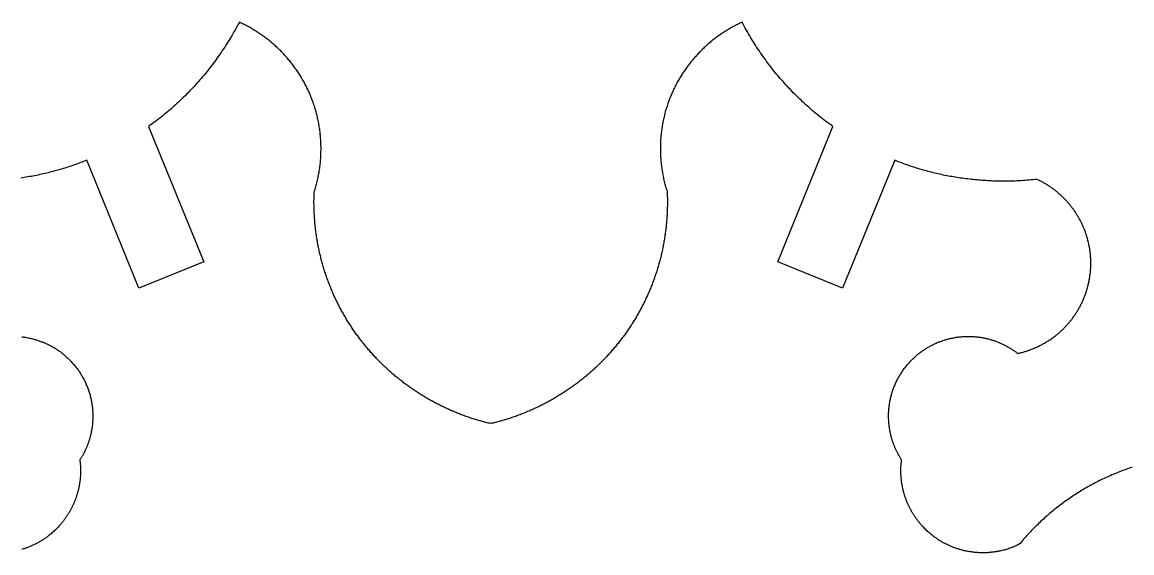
# Model space of a CAD drawing. Extents: x -331 to 1103, y -532 to 1751.
# Drawn here: x -119.3 to 74, y 1528.4 to 1620.8 of the extents above; entities that cross this region are included whole.
import ezdxf

# ---------------------------------------------------------------- set-up
doc = ezdxf.new("R2010")
doc.units = 0
doc.layers.add('Default_Layer', color=1, linetype='CONTINUOUS')

msp = doc.modelspace()

# ---------------------------------------------------------------- linework, layer by layer
at = {"layer": 'Default_Layer'}
for points in [[(74.09, 1543.26), (73.81, 1543.16), (73.53, 1543.07), (73.25, 1542.97), (72.97, 1542.87), (72.7, 1542.77), (72.42, 1542.67), (72.15, 1542.57), (71.87, 1542.46), (71.6, 1542.35), (71.33, 1542.24), (71.06, 1542.13), (70.79, 1542.02), (70.52, 1541.91), (70.25, 1541.79), (69.98, 1541.67), (69.72, 1541.55), (69.45, 1541.43), (69.19, 1541.3), (68.92, 1541.18), (68.66, 1541.05), (68.4, 1540.92), (68.14, 1540.79), (67.88, 1540.66), (67.62, 1540.53), (67.36, 1540.39), (67.11, 1540.25), (66.85, 1540.11), (66.6, 1539.97), (66.34, 1539.83), (66.09, 1539.69), (65.84, 1539.54), (65.59, 1539.39), (65.34, 1539.24), (65.09, 1539.09), (64.85, 1538.94), (64.6, 1538.79), (64.36, 1538.63), (64.11, 1538.47), (63.87, 1538.31), (63.63, 1538.15), (63.39, 1537.99), (63.15, 1537.83), (62.91, 1537.66), (62.67, 1537.5), (62.44, 1537.33), (62.2, 1537.16), (61.97, 1536.99), (61.74, 1536.81), (61.51, 1536.64), (61.28, 1536.46), (61.05, 1536.29), (60.82, 1536.11), (60.6, 1535.93), (60.37, 1535.74), (60.15, 1535.56), (59.93, 1535.37), (59.7, 1535.19), (59.48, 1535), (59.27, 1534.81), (59.05, 1534.62), (58.83, 1534.43), (58.62, 1534.23), (58.4, 1534.04), (58.19, 1533.84), (57.98, 1533.64), (57.77, 1533.44), (57.56, 1533.24), (57.36, 1533.04), (57.15, 1532.84), (56.95, 1532.63), (56.74, 1532.42), (56.54, 1532.22), (56.34, 1532.01), (56.14, 1531.8), (55.94, 1531.58), (55.75, 1531.37), (55.55, 1531.16), (55.36, 1530.94), (55.17, 1530.72), (54.98, 1530.5), (54.79, 1530.28), (54.6, 1530.06), (54.41, 1529.84), (54.24, 1529.75), (54.06, 1529.67), (53.89, 1529.59), (53.71, 1529.51), (53.52, 1529.43), (53.34, 1529.36), (53.16, 1529.28), (52.97, 1529.22), (52.78, 1529.15), (52.59, 1529.08), (52.4, 1529.02), (52.21, 1528.96), (52.01, 1528.9), (51.81, 1528.85), (51.62, 1528.8), (51.42, 1528.75), (51.22, 1528.7), (51.02, 1528.66), (50.91, 1528.64), (50.81, 1528.62), (50.71, 1528.6), (50.61, 1528.58), (50.51, 1528.56), (50.4, 1528.55), (50.3, 1528.53), (50.2, 1528.51), (50.09, 1528.5), (49.99, 1528.49), (49.89, 1528.47), (49.78, 1528.46), (49.68, 1528.45), (49.57, 1528.44), (49.47, 1528.43), (49.36, 1528.42), (49.25, 1528.41), (49.15, 1528.4), (49.04, 1528.39), (48.94, 1528.38), (48.83, 1528.38), (48.72, 1528.37), (48.61, 1528.37), (48.51, 1528.37), (48.4, 1528.36), (48.29, 1528.36), (48.18, 1528.36), (48.08, 1528.36), (47.93, 1528.36), (47.78, 1528.36), (47.64, 1528.37), (47.49, 1528.37), (47.35, 1528.38), (47.2, 1528.39), (47.06, 1528.39), (46.92, 1528.41), (46.77, 1528.42), (46.63, 1528.43), (46.49, 1528.45), (46.34, 1528.46), (46.2, 1528.48), (46.06, 1528.5), (45.92, 1528.52), (45.78, 1528.54), (45.64, 1528.57), (45.5, 1528.59), (45.36, 1528.62), (45.22, 1528.64), (45.09, 1528.67), (44.95, 1528.7), (44.81, 1528.73), (44.68, 1528.76), (44.54, 1528.8), (44.41, 1528.83), (44.27, 1528.87), (44.14, 1528.91), (44, 1528.95), (43.87, 1528.99), (43.74, 1529.03), (43.61, 1529.07), (43.47, 1529.11), (43.34, 1529.16), (43.21, 1529.2), (43.08, 1529.25), (42.96, 1529.3), (42.83, 1529.35), (42.7, 1529.4), (42.57, 1529.45), (42.45, 1529.51), (42.32, 1529.56), (42.2, 1529.62), (42.07, 1529.67), (41.95, 1529.73), (41.83, 1529.79), (41.71, 1529.85), (41.58, 1529.91), (41.46, 1529.97), (41.34, 1530.04), (41.22, 1530.1), (41.11, 1530.17), (40.99, 1530.23), (40.87, 1530.3), (40.76, 1530.37), (40.64, 1530.44), (40.53, 1530.51), (40.41, 1530.58), (40.3, 1530.66), (40.19, 1530.73), (40.08, 1530.81), (39.97, 1530.88), (39.86, 1530.96), (39.75, 1531.04), (39.66, 1531.1), (39.58, 1531.16), (39.49, 1531.22), (39.41, 1531.29), (39.33, 1531.35), (39.25, 1531.42), (39.08, 1531.55), (38.92, 1531.68), (38.76, 1531.82), (38.6, 1531.95), (38.45, 1532.09), (38.3, 1532.24), (38.14, 1532.38), (38, 1532.53), (37.85, 1532.67), (37.7, 1532.83), (37.56, 1532.98), (37.42, 1533.13), (37.28, 1533.29), (37.22, 1533.37), (37.15, 1533.45), (37.08, 1533.53), (37.02, 1533.61), (36.95, 1533.69), (36.88, 1533.77), (36.82, 1533.85), (36.76, 1533.93), (36.69, 1534.02), (36.63, 1534.1), (36.57, 1534.18), (36.51, 1534.27), (36.45, 1534.35), (36.38, 1534.44), (36.32, 1534.52), (36.27, 1534.61), (36.21, 1534.69), (36.15, 1534.78), (36.09, 1534.87), (36.04, 1534.96), (35.98, 1535.04), (35.92, 1535.13), (35.87, 1535.22), (35.81, 1535.31), (35.76, 1535.4), (35.71, 1535.49), (35.66, 1535.58), (35.6, 1535.67), (35.55, 1535.76), (35.5, 1535.86), (35.45, 1535.95), (35.4, 1536.04), (35.36, 1536.13), (35.31, 1536.23), (35.26, 1536.32), (35.22, 1536.41), (35.17, 1536.51), (35.13, 1536.6), (35.08, 1536.7), (35.04, 1536.8), (34.99, 1536.89), (34.95, 1536.99), (34.91, 1537.08), (34.87, 1537.18), (34.83, 1537.28), (34.79, 1537.38), (34.75, 1537.47), (34.71, 1537.57), (34.68, 1537.67), (34.64, 1537.77), (34.6, 1537.87), (34.57, 1537.97), (34.53, 1538.07), (34.5, 1538.17), (34.47, 1538.27), (34.44, 1538.37), (34.4, 1538.47), (34.37, 1538.58), (34.34, 1538.68), (34.31, 1538.78), (34.29, 1538.88), (34.26, 1538.99), (34.23, 1539.09), (34.21, 1539.19), (34.18, 1539.3), (34.16, 1539.4), (34.13, 1539.51), (34.11, 1539.61), (34.09, 1539.72), (34.06, 1539.82), (34.04, 1539.93), (34.02, 1540.03), (34, 1540.14), (33.99, 1540.25), (33.97, 1540.35), (33.95, 1540.46), (33.94, 1540.57), (33.92, 1540.67), (33.91, 1540.78), (33.89, 1540.89), (33.88, 1541), (33.87, 1541.11), (33.86, 1541.22), (33.84, 1541.33), (33.84, 1541.43), (33.83, 1541.54), (33.82, 1541.65), (33.81, 1541.76), (33.8, 1541.87), (33.8, 1541.98), (33.79, 1542.09), (33.79, 1542.21), (33.79, 1542.32), (33.79, 1542.43), (33.78, 1542.54), (33.78, 1542.65), (33.78, 1542.78), (33.79, 1542.9), (33.79, 1543.02), (33.79, 1543.15), (33.8, 1543.27), (33.8, 1543.39), (33.81, 1543.51), (33.82, 1543.64), (33.83, 1543.75), (33.84, 1543.87), (33.85, 1543.99), (33.86, 1544.1), (33.87, 1544.22), (33.88, 1544.33), (33.9, 1544.44), (33.91, 1544.55), (33.84, 1544.65), (33.78, 1544.75), (33.71, 1544.85), (33.65, 1544.95), (33.59, 1545.06), (33.53, 1545.16), (33.46, 1545.27), (33.4, 1545.37), (33.35, 1545.48), (33.29, 1545.59), (33.23, 1545.69), (33.17, 1545.8), (33.12, 1545.91), (33.06, 1546.02), (33.01, 1546.13), (32.96, 1546.24), (32.9, 1546.35), (32.85, 1546.46), (32.8, 1546.58), (32.75, 1546.69), (32.71, 1546.8), (32.66, 1546.92), (32.61, 1547.03), (32.57, 1547.15), (32.52, 1547.26), (32.48, 1547.38), (32.44, 1547.5), (32.4, 1547.62), (32.36, 1547.73), (32.32, 1547.85), (32.28, 1547.97), (32.24, 1548.09), (32.21, 1548.21), (32.17, 1548.33), (32.14, 1548.45), (32.11, 1548.58), (32.07, 1548.7), (32.04, 1548.82), (32.01, 1548.94), (31.99, 1549.07), (31.96, 1549.19), (31.93, 1549.32), (31.91, 1549.44), (31.88, 1549.57), (31.86, 1549.69), (31.84, 1549.82), (31.82, 1549.94), (31.8, 1550.07), (31.78, 1550.2), (31.76, 1550.33), (31.74, 1550.45), (31.73, 1550.58), (31.72, 1550.71), (31.7, 1550.84), (31.69, 1550.97), (31.68, 1551.1), (31.67, 1551.23), (31.66, 1551.36), (31.66, 1551.49), (31.65, 1551.62), (31.65, 1551.76), (31.64, 1551.89), (31.64, 1552.02), (31.64, 1552.15), (31.64, 1552.34), (31.65, 1552.53), (31.65, 1552.72), (31.66, 1552.91), (31.67, 1553.09), (31.69, 1553.28), (31.7, 1553.47), (31.72, 1553.65), (31.74, 1553.83), (31.77, 1554.02), (31.79, 1554.2), (31.82, 1554.38), (31.85, 1554.56), (31.88, 1554.74), (31.92, 1554.92), (31.96, 1555.1), (32, 1555.28), (32.04, 1555.46), (32.08, 1555.63), (32.13, 1555.81), (32.18, 1555.98), (32.23, 1556.16), (32.28, 1556.33), (32.34, 1556.5), (32.39, 1556.67), (32.45, 1556.84), (32.52, 1557.01), (32.58, 1557.18), (32.64, 1557.34), (32.71, 1557.51), (32.78, 1557.67), (32.85, 1557.83), (32.93, 1558), (33.01, 1558.16), (33.08, 1558.32), (33.16, 1558.48), (33.25, 1558.63), (33.33, 1558.79), (33.42, 1558.95), (33.5, 1559.1), (33.59, 1559.25), (33.68, 1559.4), (33.78, 1559.55), (33.87, 1559.7), (33.97, 1559.85), (34.07, 1560), (34.17, 1560.14), (34.27, 1560.29), (34.38, 1560.43), (34.48, 1560.57), (34.59, 1560.71), (34.7, 1560.85), (34.81, 1560.98), (34.93, 1561.12), (35.04, 1561.25), (35.16, 1561.39), (35.28, 1561.52), (35.4, 1561.65), (35.52, 1561.78), (35.64, 1561.9), (35.76, 1562.03), (35.89, 1562.15), (36.02, 1562.27), (36.15, 1562.39), (36.26, 1562.5), (36.38, 1562.6), (36.5, 1562.7), (36.62, 1562.81), (36.74, 1562.91), (36.86, 1563.01), (36.98, 1563.1), (37.11, 1563.2), (37.23, 1563.29), (37.36, 1563.39), (37.49, 1563.48), (37.62, 1563.57), (37.75, 1563.66), (37.88, 1563.75), (38.01, 1563.83), (38.14, 1563.92), (38.28, 1564), (38.41, 1564.08), (38.55, 1564.16), (38.69, 1564.24), (38.82, 1564.32), (38.96, 1564.4), (39.1, 1564.47), (39.24, 1564.54), (39.39, 1564.61), (39.53, 1564.68), (39.67, 1564.75), (39.82, 1564.82), (39.96, 1564.88), (40.11, 1564.95), (40.26, 1565.01), (40.41, 1565.07), (40.55, 1565.12), (40.7, 1565.18), (40.85, 1565.24), (41.01, 1565.29), (41.16, 1565.34), (41.31, 1565.39), (41.47, 1565.44), (41.62, 1565.48), (41.78, 1565.53), (41.93, 1565.57), (42.09, 1565.61), (42.25, 1565.65), (42.41, 1565.69), (42.56, 1565.73), (42.72, 1565.76), (42.88, 1565.79), (43.05, 1565.82), (43.21, 1565.85), (43.37, 1565.88), (43.53, 1565.9), (43.7, 1565.92), (43.86, 1565.94), (44.03, 1565.96), (44.19, 1565.98), (44.36, 1565.99), (44.52, 1566.01), (44.69, 1566.02), (44.86, 1566.03), (45.03, 1566.03), (45.19, 1566.04), (45.36, 1566.04), (45.53, 1566.04), (45.69, 1566.04), (45.84, 1566.04), (45.99, 1566.04), (46.14, 1566.03), (46.29, 1566.02), (46.44, 1566.01), (46.59, 1566), (46.74, 1565.99), (46.89, 1565.98), (47.04, 1565.96), (47.19, 1565.95), (47.33, 1565.93), (47.48, 1565.91), (47.63, 1565.89), (47.77, 1565.86), (47.92, 1565.84), (48.06, 1565.81), (48.21, 1565.79), (48.35, 1565.76), (48.5, 1565.73), (48.64, 1565.7), (48.78, 1565.66), (48.92, 1565.63), (49.06, 1565.59), (49.2, 1565.55), (49.34, 1565.51), (49.48, 1565.47), (49.62, 1565.43), (49.76, 1565.39), (49.9, 1565.35), (50.03, 1565.3), (50.17, 1565.25), (50.31, 1565.2), (50.44, 1565.15), (50.57, 1565.1), (50.71, 1565.05), (50.84, 1565), (50.97, 1564.94), (51.1, 1564.88), (51.23, 1564.83), (51.36, 1564.77), (51.49, 1564.71), (51.62, 1564.64), (51.75, 1564.58), (51.87, 1564.52), (52, 1564.45), (52.13, 1564.39), (52.25, 1564.32), (52.37, 1564.25), (52.5, 1564.18), (52.62, 1564.11), (52.74, 1564.03), (52.86, 1563.96), (52.98, 1563.88), (53.1, 1563.81), (53.21, 1563.73), (53.33, 1563.65), (53.45, 1563.57), (53.56, 1563.49), (53.67, 1563.41), (53.79, 1563.33), (53.9, 1563.24), (54.01, 1563.16), (54.12, 1563.07), (54.28, 1563.11), (54.44, 1563.14), (54.59, 1563.18), (54.75, 1563.22), (54.9, 1563.26), (55.06, 1563.3), (55.21, 1563.35), (55.37, 1563.39), (55.52, 1563.44), (55.67, 1563.49), (55.82, 1563.54), (55.97, 1563.59), (56.12, 1563.64), (56.27, 1563.69), (56.42, 1563.75), (56.57, 1563.8), (56.72, 1563.86), (56.86, 1563.92), (57.01, 1563.98), (57.15, 1564.04), (57.3, 1564.11), (57.44, 1564.17), (57.58, 1564.24), (57.73, 1564.3), (57.87, 1564.37), (58.01, 1564.44), (58.15, 1564.51), (58.29, 1564.59), (58.42, 1564.66), (58.56, 1564.73), (58.7, 1564.81), (58.83, 1564.89), (58.97, 1564.97), (59.1, 1565.05), (59.23, 1565.13), (59.37, 1565.21), (59.5, 1565.29), (59.63, 1565.38), (59.76, 1565.46), (59.89, 1565.55), (60.01, 1565.64), (60.14, 1565.73), (60.27, 1565.82), (60.39, 1565.91), (60.52, 1566.01), (60.64, 1566.1), (60.76, 1566.2), (60.88, 1566.29), (61, 1566.39), (61.12, 1566.49), (61.24, 1566.59), (61.36, 1566.69), (61.47, 1566.79), (61.59, 1566.89), (61.7, 1567), (61.81, 1567.1), (61.93, 1567.21), (62.04, 1567.32), (62.15, 1567.43), (62.26, 1567.54), (62.36, 1567.65), (62.47, 1567.76), (62.58, 1567.87), (62.68, 1567.98), (62.78, 1568.1), (62.89, 1568.22), (62.99, 1568.33), (63.09, 1568.45), (63.19, 1568.57), (63.29, 1568.69), (63.38, 1568.81), (63.48, 1568.93), (63.57, 1569.05), (63.67, 1569.18), (63.76, 1569.3), (63.85, 1569.43), (63.94, 1569.55), (64.03, 1569.68), (64.12, 1569.81), (64.2, 1569.93), (64.29, 1570.06), (64.37, 1570.2), (64.45, 1570.33), (64.53, 1570.46), (64.62, 1570.59), (64.69, 1570.73), (64.77, 1570.86), (64.85, 1571), (64.92, 1571.13), (65, 1571.27), (65.07, 1571.41), (65.14, 1571.55), (65.21, 1571.69), (65.28, 1571.83), (65.35, 1571.97), (65.41, 1572.11), (65.48, 1572.25), (65.54, 1572.4), (65.6, 1572.54), (65.66, 1572.69), (65.72, 1572.83), (65.78, 1572.98), (65.84, 1573.12), (65.89, 1573.27), (65.94, 1573.42), (66, 1573.57), (66.05, 1573.72), (66.1, 1573.87), (66.15, 1574.02), (66.19, 1574.17), (66.24, 1574.33), (66.28, 1574.48), (66.32, 1574.63), (66.36, 1574.79), (66.4, 1574.94), (66.44, 1575.1), (66.48, 1575.25), (66.51, 1575.41), (66.54, 1575.57), (66.58, 1575.73), (66.61, 1575.88), (66.64, 1576.04), (66.66, 1576.2), (66.69, 1576.36), (66.71, 1576.52), (66.73, 1576.69), (66.76, 1576.85), (66.77, 1577.01), (66.79, 1577.11), (66.8, 1577.21), (66.81, 1577.32), (66.82, 1577.42), (66.83, 1577.53), (66.83, 1577.64), (66.84, 1577.75), (66.85, 1577.86), (66.85, 1577.97), (66.86, 1578.09), (66.86, 1578.2), (66.87, 1578.32), (66.87, 1578.43), (66.87, 1578.55), (66.87, 1578.67), (66.87, 1578.78), (66.87, 1578.93), (66.87, 1579.08), (66.87, 1579.23), (66.86, 1579.38), (66.86, 1579.53), (66.85, 1579.68), (66.84, 1579.83), (66.83, 1579.98), (66.82, 1580.13), (66.8, 1580.28), (66.79, 1580.42), (66.77, 1580.57), (66.76, 1580.72), (66.74, 1580.86), (66.72, 1581.01), (66.7, 1581.16), (66.68, 1581.3), (66.65, 1581.44), (66.63, 1581.59), (66.6, 1581.73), (66.58, 1581.88), (66.55, 1582.02), (66.52, 1582.16), (66.49, 1582.3), (66.45, 1582.44), (66.42, 1582.58), (66.38, 1582.73), (66.35, 1582.87), (66.31, 1583), (66.27, 1583.14), (66.23, 1583.28), (66.19, 1583.42), (66.15, 1583.56), (66.11, 1583.69), (66.06, 1583.83), (66.02, 1583.97), (65.97, 1584.1), (65.92, 1584.24), (65.87, 1584.37), (65.82, 1584.5), (65.77, 1584.64), (65.72, 1584.77), (65.66, 1584.9), (65.61, 1585.03), (65.55, 1585.16), (65.49, 1585.29), (65.44, 1585.42), (65.38, 1585.55), (65.32, 1585.68), (65.25, 1585.81), (65.19, 1585.94), (65.13, 1586.06), (65.06, 1586.19), (65, 1586.31), (64.93, 1586.44), (64.86, 1586.56), (64.79, 1586.69), (64.72, 1586.81), (64.65, 1586.93), (64.58, 1587.05), (64.5, 1587.17), (64.43, 1587.29), (64.35, 1587.41), (64.27, 1587.53), (64.2, 1587.65), (64.12, 1587.76), (64.04, 1587.88), (63.96, 1588), (63.88, 1588.11), (63.79, 1588.23), (63.71, 1588.34), (63.62, 1588.45), (63.54, 1588.56), (63.45, 1588.67), (63.36, 1588.79), (63.28, 1588.89), (63.19, 1589), (63.1, 1589.11), (63, 1589.22), (62.91, 1589.33), (62.82, 1589.43), (62.72, 1589.54), (62.63, 1589.64), (62.53, 1589.74), (62.44, 1589.85), (62.34, 1589.95), (62.24, 1590.05), (62.14, 1590.15), (62.04, 1590.25), (61.94, 1590.35), (61.83, 1590.44), (61.73, 1590.54), (61.63, 1590.63), (61.52, 1590.73), (61.42, 1590.82), (61.31, 1590.92), (61.2, 1591.01), (61.09, 1591.1), (60.99, 1591.19), (60.88, 1591.28), (60.76, 1591.37), (60.65, 1591.46), (60.54, 1591.54), (60.43, 1591.63), (60.31, 1591.71), (60.2, 1591.8), (60.08, 1591.88), (59.97, 1591.96), (59.85, 1592.04), (59.73, 1592.12), (59.61, 1592.2), (59.49, 1592.28), (59.37, 1592.36), (59.25, 1592.43), (59.13, 1592.51), (59.01, 1592.58), (58.89, 1592.65), (58.76, 1592.72), (58.64, 1592.8), (58.51, 1592.87), (58.39, 1592.93), (58.26, 1593), (58.13, 1593.07), (58.01, 1593.13), (57.88, 1593.2), (57.75, 1593.26), (57.62, 1593.32), (57.49, 1593.39), (57.16, 1593.35), (56.83, 1593.31), (56.49, 1593.28), (56.15, 1593.25), (55.8, 1593.22), (55.45, 1593.19), (55.09, 1593.17), (54.73, 1593.15), (54.37, 1593.13), (54, 1593.11), (53.63, 1593.1), (53.26, 1593.09), (52.88, 1593.08), (52.5, 1593.07), (52.13, 1593.07), (51.75, 1593.06), (51.43, 1593.07), (51.11, 1593.07), (50.79, 1593.07), (50.47, 1593.08), (50.15, 1593.09), (49.83, 1593.1), (49.51, 1593.11), (49.19, 1593.13), (48.88, 1593.14), (48.56, 1593.16), (48.24, 1593.18), (47.93, 1593.2), (47.61, 1593.23), (47.3, 1593.25), (46.99, 1593.28), (46.67, 1593.31), (46.36, 1593.34), (46.05, 1593.37), (45.74, 1593.41), (45.43, 1593.45), (45.12, 1593.49), (44.81, 1593.53), (44.5, 1593.57), (44.2, 1593.61), (43.89, 1593.66), (43.59, 1593.7), (43.28, 1593.75), (42.98, 1593.8), (42.68, 1593.86), (42.37, 1593.91), (42.07, 1593.97), (41.77, 1594.02), (41.47, 1594.08), (41.17, 1594.14), (40.88, 1594.21), (40.58, 1594.27), (40.29, 1594.34), (39.99, 1594.41), (39.7, 1594.48), (39.4, 1594.55), (39.11, 1594.62), (38.82, 1594.69), (38.53, 1594.77), (38.24, 1594.85), (37.96, 1594.93), (37.67, 1595.01), (37.38, 1595.09), (37.1, 1595.17), (36.82, 1595.26), (36.53, 1595.34), (36.25, 1595.43), (35.97, 1595.52), (35.7, 1595.61), (35.42, 1595.71), (35.14, 1595.8), (34.87, 1595.9), (34.59, 1595.99), (34.32, 1596.09), (34.05, 1596.19), (33.78, 1596.3), (33.51, 1596.4), (33.24, 1596.5), (32.98, 1596.61), (32.71, 1596.72), (23.61, 1574.44), (12.33, 1579.05), (21.94, 1602.58), (21.63, 1602.8), (21.33, 1603.03), (21.02, 1603.26), (20.72, 1603.48), (20.42, 1603.72), (20.12, 1603.95), (19.82, 1604.18), (19.53, 1604.42), (19.23, 1604.66), (18.94, 1604.9), (18.65, 1605.14), (18.36, 1605.39), (18.08, 1605.63), (17.79, 1605.88), (17.51, 1606.13), (17.23, 1606.39), (16.95, 1606.64), (16.67, 1606.9), (16.4, 1607.15), (16.13, 1607.41), (15.86, 1607.68), (15.59, 1607.94), (15.32, 1608.21), (15.05, 1608.48), (14.79, 1608.75), (14.53, 1609.02), (14.27, 1609.29), (14.02, 1609.57), (13.76, 1609.84), (13.51, 1610.12), (13.26, 1610.41), (13.01, 1610.69), (12.76, 1610.97), (12.52, 1611.26), (12.27, 1611.55), (12.03, 1611.84), (11.79, 1612.13), (11.56, 1612.43), (11.32, 1612.73), (11.09, 1613.02), (10.86, 1613.33), (10.63, 1613.63), (10.4, 1613.93), (10.18, 1614.24), (9.95, 1614.55), (9.73, 1614.86), (9.52, 1615.17), (9.3, 1615.48), (9.08, 1615.8), (8.87, 1616.11), (8.66, 1616.43), (8.45, 1616.75), (8.25, 1617.08), (8.04, 1617.4), (7.84, 1617.73), (7.64, 1618.06), (7.45, 1618.39), (7.25, 1618.72), (7.06, 1619.06), (6.87, 1619.39), (6.68, 1619.73), (6.49, 1620.07), (6.3, 1620.41), (6.12, 1620.75), (5.92, 1620.66), (5.73, 1620.57), (5.53, 1620.47), (5.34, 1620.38), (5.14, 1620.28), (4.95, 1620.18), (4.76, 1620.08), (4.57, 1619.98), (4.38, 1619.87), (4.19, 1619.76), (4, 1619.66), (3.82, 1619.55), (3.63, 1619.44), (3.45, 1619.32), (3.26, 1619.21), (3.08, 1619.1), (2.9, 1618.98), (2.72, 1618.86), (2.54, 1618.74), (2.36, 1618.62), (2.19, 1618.5), (2.01, 1618.37), (1.84, 1618.25), (1.67, 1618.12), (1.49, 1617.99), (1.32, 1617.86), (1.15, 1617.73), (0.99, 1617.6), (0.82, 1617.46), (0.65, 1617.33), (0.49, 1617.19), (0.33, 1617.05), (0.17, 1616.91), (0.01, 1616.77), (-0.15, 1616.63), (-0.31, 1616.48), (-0.47, 1616.34), (-0.62, 1616.19), (-0.78, 1616.04), (-0.93, 1615.89), (-1.08, 1615.74), (-1.23, 1615.59), (-1.38, 1615.44), (-1.53, 1615.28), (-1.67, 1615.13), (-1.82, 1614.97), (-1.96, 1614.81), (-2.1, 1614.66), (-2.24, 1614.49), (-2.38, 1614.33), (-2.52, 1614.17), (-2.65, 1614.01), (-2.79, 1613.84), (-2.92, 1613.67), (-3.05, 1613.51), (-3.18, 1613.34), (-3.31, 1613.17), (-3.44, 1613), (-3.56, 1612.83), (-3.69, 1612.65), (-3.81, 1612.48), (-3.93, 1612.3), (-4.05, 1612.13), (-4.17, 1611.95), (-4.29, 1611.77), (-4.4, 1611.59), (-4.51, 1611.41), (-4.63, 1611.23), (-4.74, 1611.04), (-4.84, 1610.86), (-4.95, 1610.68), (-5.06, 1610.49), (-5.16, 1610.3), (-5.26, 1610.11), (-5.36, 1609.93), (-5.46, 1609.74), (-5.56, 1609.54), (-5.65, 1609.35), (-5.75, 1609.16), (-5.84, 1608.97), (-5.93, 1608.77), (-6.02, 1608.58), (-6.11, 1608.38), (-6.19, 1608.18), (-6.28, 1607.98), (-6.36, 1607.78), (-6.44, 1607.58), (-6.52, 1607.38), (-6.59, 1607.18), (-6.67, 1606.98), (-6.74, 1606.78), (-6.81, 1606.57), (-6.88, 1606.37), (-6.95, 1606.16), (-7.01, 1605.95), (-7.08, 1605.75), (-7.14, 1605.54), (-7.2, 1605.33), (-7.26, 1605.12), (-7.32, 1604.91), (-7.37, 1604.7), (-7.42, 1604.49), (-7.47, 1604.27), (-7.52, 1604.06), (-7.57, 1603.84), (-7.62, 1603.63), (-7.66, 1603.41), (-7.7, 1603.2), (-7.74, 1602.98), (-7.78, 1602.76), (-7.81, 1602.54), (-7.85, 1602.33), (-7.88, 1602.11), (-7.91, 1601.89), (-7.94, 1601.67), (-7.96, 1601.44), (-7.99, 1601.22), (-8.01, 1601), (-8.03, 1600.78), (-8.05, 1600.55), (-8.06, 1600.33), (-8.07, 1600.1), (-8.09, 1599.88), (-8.1, 1599.65), (-8.1, 1599.42), (-8.11, 1599.2), (-8.11, 1598.97), (-8.11, 1598.74), (-8.11, 1598.49), (-8.11, 1598.24), (-8.1, 1597.99), (-8.09, 1597.75), (-8.08, 1597.5), (-8.07, 1597.25), (-8.05, 1597.01), (-8.03, 1596.76), (-8.01, 1596.52), (-7.99, 1596.28), (-7.96, 1596.04), (-7.94, 1595.8), (-7.91, 1595.56), (-7.87, 1595.32), (-7.84, 1595.08), (-7.8, 1594.85), (-7.76, 1594.61), (-7.72, 1594.38), (-7.68, 1594.15), (-7.63, 1593.92), (-7.59, 1593.69), (-7.54, 1593.46), (-7.49, 1593.24), (-7.43, 1593.01), (-7.38, 1592.79), (-7.32, 1592.57), (-7.26, 1592.35), (-7.2, 1592.13), (-7.13, 1591.92), (-7.07, 1591.7), (-7, 1591.49), (-6.93, 1591.28), (-6.92, 1591.07), (-6.91, 1590.85), (-6.9, 1590.62), (-6.9, 1590.38), (-6.89, 1590.14), (-6.89, 1589.9), (-6.89, 1589.66), (-6.89, 1589.41), (-6.89, 1589.19), (-6.89, 1588.97), (-6.89, 1588.75), (-6.9, 1588.53), (-6.9, 1588.32), (-6.91, 1588.1), (-6.92, 1587.88), (-6.92, 1587.66), (-6.93, 1587.45), (-6.95, 1587.23), (-6.96, 1587.01), (-6.97, 1586.8), (-6.99, 1586.58), (-7, 1586.37), (-7.02, 1586.15), (-7.04, 1585.94), (-7.06, 1585.72), (-7.08, 1585.51), (-7.1, 1585.29), (-7.12, 1585.08), (-7.14, 1584.87), (-7.17, 1584.65), (-7.2, 1584.44), (-7.22, 1584.23), (-7.25, 1584.02), (-7.28, 1583.81), (-7.31, 1583.59), (-7.34, 1583.38), (-7.38, 1583.17), (-7.41, 1582.96), (-7.44, 1582.75), (-7.48, 1582.55), (-7.52, 1582.34), (-7.56, 1582.13), (-7.6, 1581.92), (-7.64, 1581.71), (-7.68, 1581.5), (-7.72, 1581.3), (-7.76, 1581.09), (-7.81, 1580.89), (-7.85, 1580.68), (-7.9, 1580.47), (-7.95, 1580.27), (-8, 1580.06), (-8.05, 1579.86), (-8.1, 1579.66), (-8.15, 1579.45), (-8.21, 1579.25), (-8.26, 1579.05), (-8.32, 1578.85), (-8.37, 1578.65), (-8.43, 1578.44), (-8.49, 1578.24), (-8.55, 1578.04), (-8.61, 1577.84), (-8.67, 1577.64), (-8.73, 1577.45), (-8.8, 1577.25), (-8.86, 1577.05), (-8.93, 1576.85), (-8.99, 1576.65), (-9.06, 1576.46), (-9.13, 1576.26), (-9.2, 1576.07), (-9.27, 1575.87), (-9.34, 1575.68), (-9.41, 1575.48), (-9.49, 1575.29), (-9.56, 1575.09), (-9.64, 1574.9), (-9.72, 1574.71), (-9.79, 1574.52), (-9.87, 1574.33), (-9.95, 1574.14), (-10.03, 1573.95), (-10.11, 1573.76), (-10.2, 1573.57), (-10.28, 1573.38), (-10.36, 1573.19), (-10.45, 1573), (-10.54, 1572.81), (-10.62, 1572.63), (-10.71, 1572.44), (-10.8, 1572.26), (-10.89, 1572.07), (-10.98, 1571.89), (-11.07, 1571.7), (-11.17, 1571.52), (-11.26, 1571.34), (-11.36, 1571.15), (-11.45, 1570.97), (-11.55, 1570.79), (-11.65, 1570.61), (-11.74, 1570.43), (-11.84, 1570.25), (-11.94, 1570.07), (-12.05, 1569.89), (-12.15, 1569.71), (-12.25, 1569.54), (-12.35, 1569.36), (-12.46, 1569.18), (-12.57, 1569.01), (-12.67, 1568.83), (-12.78, 1568.66), (-12.89, 1568.49), (-13, 1568.31), (-13.11, 1568.14), (-13.22, 1567.97), (-13.33, 1567.8), (-13.44, 1567.63), (-13.56, 1567.46), (-13.67, 1567.29), (-13.79, 1567.12), (-13.9, 1566.95), (-14.02, 1566.78), (-14.14, 1566.61), (-14.26, 1566.45), (-14.38, 1566.28), (-14.5, 1566.12), (-14.62, 1565.95), (-14.74, 1565.79), (-14.86, 1565.63), (-14.99, 1565.46), (-15.11, 1565.3), (-15.24, 1565.14), (-15.36, 1564.98), (-15.49, 1564.82), (-15.62, 1564.66), (-15.75, 1564.5), (-15.88, 1564.34), (-16.01, 1564.19), (-16.14, 1564.03), (-16.27, 1563.87), (-16.4, 1563.72), (-16.54, 1563.57), (-16.67, 1563.41), (-16.81, 1563.26), (-16.94, 1563.11), (-17.08, 1562.95), (-17.22, 1562.8), (-17.35, 1562.65), (-17.49, 1562.5), (-17.63, 1562.35), (-17.77, 1562.21), (-17.92, 1562.06), (-18.06, 1561.91), (-18.2, 1561.77), (-18.34, 1561.62), (-18.49, 1561.48), (-18.63, 1561.33), (-18.78, 1561.19), (-18.93, 1561.05), (-19.07, 1560.91), (-19.22, 1560.76), (-19.37, 1560.62), (-19.52, 1560.49), (-19.67, 1560.35), (-19.82, 1560.21), (-19.97, 1560.07), (-20.13, 1559.94), (-20.28, 1559.8), (-20.43, 1559.66), (-20.59, 1559.53), (-20.74, 1559.4), (-20.9, 1559.27), (-21.06, 1559.13), (-21.21, 1559), (-21.37, 1558.87), (-21.53, 1558.74), (-21.69, 1558.61), (-21.85, 1558.49), (-22.01, 1558.36), (-22.17, 1558.23), (-22.33, 1558.11), (-22.5, 1557.98), (-22.66, 1557.86), (-22.82, 1557.74), (-22.99, 1557.62), (-23.16, 1557.49), (-23.32, 1557.37), (-23.49, 1557.25), (-23.66, 1557.13), (-23.82, 1557.02), (-23.99, 1556.9), (-24.16, 1556.78), (-24.33, 1556.67), (-24.5, 1556.55), (-24.68, 1556.44), (-24.85, 1556.33), (-25.02, 1556.21), (-25.19, 1556.1), (-25.37, 1555.99), (-25.54, 1555.88), (-25.72, 1555.78), (-25.89, 1555.67), (-26.07, 1555.56), (-26.25, 1555.45), (-26.42, 1555.35), (-26.6, 1555.25), (-26.78, 1555.14), (-26.96, 1555.04), (-27.14, 1554.94), (-27.32, 1554.84), (-27.5, 1554.74), (-27.68, 1554.64), (-27.87, 1554.54), (-28.05, 1554.44), (-28.23, 1554.35), (-28.42, 1554.25), (-28.6, 1554.16), (-28.79, 1554.06), (-28.97, 1553.97), (-29.16, 1553.88), (-29.35, 1553.79), (-29.53, 1553.7), (-29.72, 1553.61), (-29.91, 1553.52), (-30.1, 1553.44), (-30.29, 1553.35), (-30.48, 1553.27), (-30.67, 1553.18), (-30.86, 1553.1), (-31.05, 1553.02), (-31.25, 1552.94), (-31.44, 1552.86), (-31.63, 1552.78), (-31.83, 1552.7), (-32.02, 1552.62), (-32.22, 1552.54), (-32.41, 1552.47), (-32.61, 1552.39), (-32.8, 1552.32), (-33, 1552.25), (-33.2, 1552.18), (-33.4, 1552.11), (-33.6, 1552.04), (-33.8, 1551.97), (-33.99, 1551.9), (-34.19, 1551.83), (-34.4, 1551.77), (-34.6, 1551.7), (-34.8, 1551.64), (-35, 1551.58), (-35.2, 1551.52), (-35.4, 1551.46), (-35.61, 1551.4), (-35.81, 1551.34), (-36.02, 1551.28), (-36.22, 1551.23), (-36.43, 1551.17), (-36.63, 1551.12), (-36.84, 1551.06), (-37.04, 1551.01), (-37.25, 1550.96), (-37.46, 1550.91), (-37.67, 1550.86), (-37.87, 1550.91), (-38.08, 1550.96), (-38.29, 1551.01), (-38.5, 1551.06), (-38.7, 1551.12), (-38.91, 1551.17), (-39.11, 1551.23), (-39.32, 1551.28), (-39.52, 1551.34), (-39.73, 1551.4), (-39.93, 1551.46), (-40.13, 1551.52), (-40.33, 1551.58), (-40.54, 1551.64), (-40.74, 1551.7), (-40.94, 1551.77), (-41.14, 1551.83), (-41.34, 1551.9), (-41.54, 1551.97), (-41.74, 1552.04), (-41.94, 1552.11), (-42.13, 1552.18), (-42.33, 1552.25), (-42.53, 1552.32), (-42.73, 1552.39), (-42.92, 1552.47), (-43.12, 1552.54), (-43.31, 1552.62), (-43.51, 1552.7), (-43.7, 1552.78), (-43.89, 1552.86), (-44.09, 1552.94), (-44.28, 1553.02), (-44.47, 1553.1), (-44.66, 1553.18), (-44.85, 1553.27), (-45.04, 1553.35), (-45.23, 1553.44), (-45.42, 1553.52), (-45.61, 1553.61), (-45.8, 1553.7), (-45.99, 1553.79), (-46.17, 1553.88), (-46.36, 1553.97), (-46.55, 1554.06), (-46.73, 1554.16), (-46.92, 1554.25), (-47.1, 1554.35), (-47.28, 1554.44), (-47.47, 1554.54), (-47.65, 1554.64), (-47.83, 1554.74), (-48.01, 1554.84), (-48.19, 1554.94), (-48.37, 1555.04), (-48.55, 1555.14), (-48.73, 1555.25), (-48.91, 1555.35), (-49.09, 1555.45), (-49.26, 1555.56), (-49.44, 1555.67), (-49.62, 1555.78), (-49.79, 1555.88), (-49.97, 1555.99), (-50.14, 1556.1), (-50.31, 1556.21), (-50.49, 1556.33), (-50.66, 1556.44), (-50.83, 1556.55), (-51, 1556.67), (-51.17, 1556.78), (-51.34, 1556.9), (-51.51, 1557.02), (-51.68, 1557.13), (-51.84, 1557.25), (-52.01, 1557.37), (-52.18, 1557.49), (-52.34, 1557.62), (-52.51, 1557.74), (-52.67, 1557.86), (-52.84, 1557.98), (-53, 1558.11), (-53.16, 1558.23), (-53.32, 1558.36), (-53.48, 1558.49), (-53.64, 1558.61), (-53.8, 1558.74), (-53.96, 1558.87), (-54.12, 1559), (-54.28, 1559.13), (-54.43, 1559.27), (-54.59, 1559.4), (-54.75, 1559.53), (-54.9, 1559.66), (-55.05, 1559.8), (-55.21, 1559.94), (-55.36, 1560.07), (-55.51, 1560.21), (-55.66, 1560.35), (-55.81, 1560.49), (-55.96, 1560.62), (-56.11, 1560.76), (-56.26, 1560.91), (-56.41, 1561.05), (-56.55, 1561.19), (-56.7, 1561.33), (-56.84, 1561.48), (-56.99, 1561.62), (-57.13, 1561.77), (-57.28, 1561.91), (-57.42, 1562.06), (-57.56, 1562.21), (-57.7, 1562.35), (-57.84, 1562.5), (-57.98, 1562.65), (-58.12, 1562.8), (-58.25, 1562.95), (-58.39, 1563.11), (-58.53, 1563.26), (-58.66, 1563.41), (-58.8, 1563.57), (-58.93, 1563.72), (-59.06, 1563.87), (-59.19, 1564.03), (-59.33, 1564.19), (-59.46, 1564.34), (-59.59, 1564.5), (-59.71, 1564.66), (-59.84, 1564.82), (-59.97, 1564.98), (-60.1, 1565.14), (-60.22, 1565.3), (-60.35, 1565.46), (-60.47, 1565.63), (-60.59, 1565.79), (-60.72, 1565.95), (-60.84, 1566.12), (-60.96, 1566.28), (-61.08, 1566.45), (-61.2, 1566.61), (-61.31, 1566.78), (-61.43, 1566.95), (-61.55, 1567.12), (-61.66, 1567.29), (-61.78, 1567.46), (-61.89, 1567.63), (-62, 1567.8), (-62.11, 1567.97), (-62.23, 1568.14), (-62.34, 1568.31), (-62.45, 1568.49), (-62.55, 1568.66), (-62.66, 1568.83), (-62.77, 1569.01), (-62.87, 1569.18), (-62.98, 1569.36), (-63.08, 1569.54), (-63.19, 1569.71), (-63.29, 1569.89), (-63.39, 1570.07), (-63.49, 1570.25), (-63.59, 1570.43), (-63.69, 1570.61), (-63.79, 1570.79), (-63.88, 1570.97), (-63.98, 1571.15), (-64.07, 1571.34), (-64.17, 1571.52), (-64.26, 1571.7), (-64.35, 1571.89), (-64.44, 1572.07), (-64.53, 1572.26), (-64.62, 1572.44), (-64.71, 1572.63), (-64.8, 1572.81), (-64.88, 1573), (-64.97, 1573.19), (-65.05, 1573.38), (-65.14, 1573.57), (-65.22, 1573.76), (-65.3, 1573.95), (-65.38, 1574.14), (-65.46, 1574.33), (-65.54, 1574.52), (-65.62, 1574.71), (-65.69, 1574.9), (-65.77, 1575.09), (-65.85, 1575.29), (-65.92, 1575.48), (-65.99, 1575.68), (-66.06, 1575.87), (-66.13, 1576.07), (-66.2, 1576.26), (-66.27, 1576.46), (-66.34, 1576.65), (-66.41, 1576.85), (-66.47, 1577.05), (-66.54, 1577.25), (-66.6, 1577.45), (-66.66, 1577.64), (-66.73, 1577.84), (-66.79, 1578.04), (-66.85, 1578.24), (-66.9, 1578.44), (-66.96, 1578.65), (-67.02, 1578.85), (-67.07, 1579.05), (-67.13, 1579.25), (-67.18, 1579.45), (-67.23, 1579.66), (-67.28, 1579.86), (-67.33, 1580.06), (-67.38, 1580.27), (-67.43, 1580.47), (-67.48, 1580.68), (-67.52, 1580.89), (-67.57, 1581.09), (-67.61, 1581.3), (-67.66, 1581.5), (-67.7, 1581.71), (-67.74, 1581.92), (-67.78, 1582.13), (-67.82, 1582.34), (-67.85, 1582.55), (-67.89, 1582.75), (-67.92, 1582.96), (-67.96, 1583.17), (-67.99, 1583.38), (-68.02, 1583.59), (-68.05, 1583.81), (-68.08, 1584.02), (-68.11, 1584.23), (-68.14, 1584.44), (-68.16, 1584.65), (-68.19, 1584.87), (-68.21, 1585.08), (-68.24, 1585.29), (-68.26, 1585.51), (-68.28, 1585.72), (-68.3, 1585.94), (-68.31, 1586.15), (-68.33, 1586.37), (-68.35, 1586.58), (-68.36, 1586.8), (-68.38, 1587.01), (-68.39, 1587.23), (-68.4, 1587.45), (-68.41, 1587.66), (-68.42, 1587.88), (-68.43, 1588.1), (-68.43, 1588.32), (-68.44, 1588.53), (-68.44, 1588.75), (-68.44, 1588.97), (-68.45, 1589.19), (-68.45, 1589.41), (-68.45, 1589.66), (-68.44, 1589.9), (-68.44, 1590.14), (-68.44, 1590.38), (-68.43, 1590.62), (-68.42, 1590.85), (-68.41, 1591.07), (-68.4, 1591.28), (-68.33, 1591.49), (-68.27, 1591.7), (-68.2, 1591.92), (-68.14, 1592.13), (-68.08, 1592.35), (-68.02, 1592.57), (-67.96, 1592.79), (-67.9, 1593.01), (-67.85, 1593.24), (-67.8, 1593.46), (-67.75, 1593.69), (-67.7, 1593.92), (-67.65, 1594.15), (-67.61, 1594.38), (-67.57, 1594.61), (-67.53, 1594.85), (-67.49, 1595.08), (-67.46, 1595.32), (-67.43, 1595.56), (-67.4, 1595.8), (-67.37, 1596.04), (-67.34, 1596.28), (-67.32, 1596.52), (-67.3, 1596.76), (-67.28, 1597.01), (-67.27, 1597.25), (-67.25, 1597.5), (-67.24, 1597.75), (-67.23, 1597.99), (-67.23, 1598.24), (-67.22, 1598.49), (-67.22, 1598.74), (-67.22, 1598.97), (-67.23, 1599.2), (-67.23, 1599.42), (-67.24, 1599.65), (-67.25, 1599.88), (-67.26, 1600.1), (-67.27, 1600.33), (-67.29, 1600.55), (-67.31, 1600.78), (-67.33, 1601), (-67.35, 1601.22), (-67.37, 1601.44), (-67.4, 1601.67), (-67.42, 1601.89), (-67.45, 1602.11), (-67.49, 1602.33), (-67.52, 1602.54), (-67.55, 1602.76), (-67.59, 1602.98), (-67.63, 1603.2), (-67.67, 1603.41), (-67.72, 1603.63), (-67.76, 1603.84), (-67.81, 1604.06), (-67.86, 1604.27), (-67.91, 1604.49), (-67.96, 1604.7), (-68.02, 1604.91), (-68.07, 1605.12), (-68.13, 1605.33), (-68.19, 1605.54), (-68.25, 1605.75), (-68.32, 1605.95), (-68.38, 1606.16), (-68.45, 1606.37), (-68.52, 1606.57), (-68.59, 1606.78), (-68.67, 1606.98), (-68.74, 1607.18), (-68.82, 1607.38), (-68.9, 1607.58), (-68.98, 1607.78), (-69.06, 1607.98), (-69.14, 1608.18), (-69.23, 1608.38), (-69.31, 1608.58), (-69.4, 1608.77), (-69.49, 1608.97), (-69.59, 1609.16), (-69.68, 1609.35), (-69.77, 1609.54), (-69.87, 1609.74), (-69.97, 1609.93), (-70.07, 1610.11), (-70.17, 1610.3), (-70.28, 1610.49), (-70.38, 1610.68), (-70.49, 1610.86), (-70.6, 1611.04), (-70.71, 1611.23), (-70.82, 1611.41), (-70.93, 1611.59), (-71.05, 1611.77), (-71.16, 1611.95), (-71.28, 1612.13), (-71.4, 1612.3), (-71.52, 1612.48), (-71.65, 1612.65), (-71.77, 1612.83), (-71.9, 1613), (-72.02, 1613.17), (-72.15, 1613.34), (-72.28, 1613.51), (-72.41, 1613.67), (-72.55, 1613.84), (-72.68, 1614.01), (-72.82, 1614.17), (-72.95, 1614.33), (-73.09, 1614.49), (-73.23, 1614.66), (-73.37, 1614.81), (-73.52, 1614.97), (-73.66, 1615.13), (-73.81, 1615.28), (-73.95, 1615.44), (-74.1, 1615.59), (-74.25, 1615.74), (-74.4, 1615.89), (-74.56, 1616.04), (-74.71, 1616.19), (-74.87, 1616.34), (-75.02, 1616.48), (-75.18, 1616.63), (-75.34, 1616.77), (-75.5, 1616.91), (-75.66, 1617.05), (-75.82, 1617.19), (-75.99, 1617.33), (-76.15, 1617.46), (-76.32, 1617.6), (-76.49, 1617.73), (-76.66, 1617.86), (-76.83, 1617.99), (-77, 1618.12), (-77.17, 1618.25), (-77.35, 1618.37), (-77.52, 1618.5), (-77.7, 1618.62), (-77.87, 1618.74), (-78.05, 1618.86), (-78.23, 1618.98), (-78.41, 1619.1), (-78.6, 1619.21), (-78.78, 1619.32), (-78.96, 1619.44), (-79.15, 1619.55), (-79.33, 1619.66), (-79.52, 1619.76), (-79.71, 1619.87), (-79.9, 1619.98), (-80.09, 1620.08), (-80.28, 1620.18), (-80.48, 1620.28), (-80.67, 1620.38), (-80.86, 1620.47), (-81.06, 1620.57), (-81.26, 1620.66), (-81.45, 1620.75), (-81.64, 1620.41), (-81.82, 1620.07), (-82.01, 1619.73), (-82.2, 1619.39), (-82.39, 1619.06), (-82.58, 1618.72), (-82.78, 1618.39), (-82.98, 1618.06), (-83.18, 1617.73), (-83.38, 1617.4), (-83.58, 1617.08), (-83.79, 1616.75), (-84, 1616.43), (-84.21, 1616.11), (-84.42, 1615.8), (-84.63, 1615.48), (-84.85, 1615.17), (-85.07, 1614.86), (-85.29, 1614.55), (-85.51, 1614.24), (-85.74, 1613.93), (-85.96, 1613.63), (-86.19, 1613.33), (-86.42, 1613.02), (-86.65, 1612.73), (-86.89, 1612.43), (-87.13, 1612.13), (-87.36, 1611.84), (-87.61, 1611.55), (-87.85, 1611.26), (-88.09, 1610.97), (-88.34, 1610.69), (-88.59, 1610.41), (-88.84, 1610.12), (-89.09, 1609.84), (-89.35, 1609.57), (-89.61, 1609.29), (-89.86, 1609.02), (-90.13, 1608.75), (-90.39, 1608.48), (-90.65, 1608.21), (-90.92, 1607.94), (-91.19, 1607.68), (-91.46, 1607.41), (-91.73, 1607.15), (-92.01, 1606.9), (-92.28, 1606.64), (-92.56, 1606.39), (-92.84, 1606.13), (-93.12, 1605.88), (-93.41, 1605.63), (-93.69, 1605.39), (-93.98, 1605.14), (-94.27, 1604.9), (-94.56, 1604.66), (-94.86, 1604.42), (-95.15, 1604.18), (-95.45, 1603.95), (-95.75, 1603.72), (-96.05, 1603.48), (-96.36, 1603.26), (-96.66, 1603.03), (-96.97, 1602.8), (-97.28, 1602.58), (-87.66, 1579.05), (-98.94, 1574.44), (-108.04, 1596.72), (-108.31, 1596.61), (-108.58, 1596.5), (-108.84, 1596.4), (-109.11, 1596.3), (-109.38, 1596.19), (-109.65, 1596.09), (-109.93, 1595.99), (-110.2, 1595.9), (-110.47, 1595.8), (-110.75, 1595.71), (-111.03, 1595.61), (-111.31, 1595.52), (-111.59, 1595.43), (-111.87, 1595.34), (-112.15, 1595.26), (-112.43, 1595.17), (-112.72, 1595.09), (-113, 1595.01), (-113.29, 1594.93), (-113.58, 1594.85), (-113.87, 1594.77), (-114.16, 1594.69), (-114.45, 1594.62), (-114.74, 1594.55), (-115.03, 1594.48), (-115.32, 1594.41), (-115.62, 1594.34), (-115.91, 1594.27), (-116.21, 1594.21), (-116.51, 1594.14), (-116.81, 1594.08), (-117.11, 1594.02), (-117.41, 1593.97), (-117.71, 1593.91), (-118.01, 1593.86), (-118.31, 1593.8), (-118.62, 1593.75), (-118.92, 1593.7), (-119.23, 1593.66), (-119.53, 1593.61)], [(-119.36, 1565.96), (-119.19, 1565.94), (-119.03, 1565.92), (-118.87, 1565.9), (-118.7, 1565.88), (-118.54, 1565.85), (-118.38, 1565.82), (-118.22, 1565.79), (-118.06, 1565.76), (-117.9, 1565.73), (-117.74, 1565.69), (-117.58, 1565.65), (-117.42, 1565.61), (-117.27, 1565.57), (-117.11, 1565.53), (-116.95, 1565.48), (-116.8, 1565.44), (-116.65, 1565.39), (-116.49, 1565.34), (-116.34, 1565.29), (-116.19, 1565.24), (-116.04, 1565.18), (-115.89, 1565.12), (-115.74, 1565.07), (-115.59, 1565.01), (-115.44, 1564.95), (-115.3, 1564.88), (-115.15, 1564.82), (-115.01, 1564.75), (-114.86, 1564.68), (-114.72, 1564.61), (-114.58, 1564.54), (-114.44, 1564.47), (-114.3, 1564.4), (-114.16, 1564.32), (-114.02, 1564.24), (-113.88, 1564.16), (-113.75, 1564.08), (-113.61, 1564), (-113.48, 1563.92), (-113.34, 1563.83), (-113.21, 1563.75), (-113.08, 1563.66), (-112.95, 1563.57), (-112.82, 1563.48), (-112.69, 1563.39), (-112.57, 1563.29), (-112.44, 1563.2), (-112.32, 1563.1), (-112.19, 1563.01), (-112.07, 1562.91), (-111.95, 1562.81), (-111.83, 1562.7), (-111.71, 1562.6), (-111.6, 1562.5), (-111.48, 1562.39), (-111.35, 1562.27), (-111.22, 1562.15), (-111.1, 1562.03), (-110.97, 1561.9), (-110.85, 1561.78), (-110.73, 1561.65), (-110.61, 1561.52), (-110.49, 1561.39), (-110.37, 1561.25), (-110.26, 1561.12), (-110.15, 1560.98), (-110.03, 1560.85), (-109.93, 1560.71), (-109.82, 1560.57), (-109.71, 1560.43), (-109.61, 1560.29), (-109.5, 1560.14), (-109.4, 1560), (-109.3, 1559.85), (-109.21, 1559.7), (-109.11, 1559.55), (-109.02, 1559.4), (-108.93, 1559.25), (-108.84, 1559.1), (-108.75, 1558.95), (-108.66, 1558.79), (-108.58, 1558.63), (-108.5, 1558.48), (-108.42, 1558.32), (-108.34, 1558.16), (-108.26, 1558), (-108.19, 1557.83), (-108.12, 1557.67), (-108.05, 1557.51), (-107.98, 1557.34), (-107.91, 1557.18), (-107.85, 1557.01), (-107.79, 1556.84), (-107.73, 1556.67), (-107.67, 1556.5), (-107.61, 1556.33), (-107.56, 1556.16), (-107.51, 1555.98), (-107.46, 1555.81), (-107.42, 1555.63), (-107.37, 1555.46), (-107.33, 1555.28), (-107.29, 1555.1), (-107.25, 1554.92), (-107.22, 1554.74), (-107.18, 1554.56), (-107.15, 1554.38), (-107.13, 1554.2), (-107.1, 1554.02), (-107.08, 1553.83), (-107.06, 1553.65), (-107.04, 1553.47), (-107.02, 1553.28), (-107.01, 1553.09), (-107, 1552.91), (-106.99, 1552.72), (-106.98, 1552.53), (-106.98, 1552.34), (-106.98, 1552.15), (-106.98, 1552.02), (-106.98, 1551.89), (-106.98, 1551.76), (-106.99, 1551.62), (-106.99, 1551.49), (-107, 1551.36), (-107.01, 1551.23), (-107.01, 1551.1), (-107.03, 1550.97), (-107.04, 1550.84), (-107.05, 1550.71), (-107.06, 1550.58), (-107.08, 1550.45), (-107.09, 1550.33), (-107.11, 1550.2), (-107.13, 1550.07), (-107.15, 1549.94), (-107.17, 1549.82), (-107.19, 1549.69), (-107.22, 1549.57), (-107.24, 1549.44), (-107.26, 1549.32), (-107.29, 1549.19), (-107.32, 1549.07), (-107.35, 1548.94), (-107.38, 1548.82), (-107.41, 1548.7), (-107.44, 1548.58), (-107.47, 1548.45), (-107.51, 1548.33), (-107.54, 1548.21), (-107.58, 1548.09), (-107.61, 1547.97), (-107.65, 1547.85), (-107.69, 1547.73), (-107.73, 1547.62), (-107.77, 1547.5), (-107.81, 1547.38), (-107.86, 1547.26), (-107.9, 1547.15), (-107.95, 1547.03), (-107.99, 1546.92), (-108.04, 1546.8), (-108.09, 1546.69), (-108.14, 1546.58), (-108.19, 1546.46), (-108.24, 1546.35), (-108.29, 1546.24), (-108.34, 1546.13), (-108.4, 1546.02), (-108.45, 1545.91), (-108.51, 1545.8), (-108.56, 1545.69), (-108.62, 1545.59), (-108.68, 1545.48), (-108.74, 1545.37), (-108.8, 1545.27), (-108.86, 1545.16), (-108.92, 1545.06), (-108.98, 1544.95), (-109.05, 1544.85), (-109.11, 1544.75), (-109.18, 1544.65), (-109.24, 1544.55), (-109.23, 1544.44), (-109.22, 1544.33), (-109.2, 1544.22), (-109.19, 1544.1), (-109.18, 1543.99), (-109.17, 1543.87), (-109.16, 1543.75), (-109.15, 1543.64), (-109.14, 1543.51), (-109.14, 1543.39), (-109.13, 1543.27), (-109.13, 1543.15), (-109.12, 1543.02), (-109.12, 1542.9), (-109.12, 1542.78), (-109.12, 1542.65), (-109.12, 1542.54), (-109.12, 1542.43), (-109.12, 1542.32), (-109.12, 1542.21), (-109.13, 1542.09), (-109.13, 1541.98), (-109.14, 1541.87), (-109.14, 1541.76), (-109.15, 1541.65), (-109.16, 1541.54), (-109.17, 1541.43), (-109.18, 1541.33), (-109.19, 1541.22), (-109.2, 1541.11), (-109.21, 1541), (-109.22, 1540.89), (-109.24, 1540.78), (-109.25, 1540.67), (-109.27, 1540.57), (-109.28, 1540.46), (-109.3, 1540.35), (-109.32, 1540.25), (-109.34, 1540.14), (-109.36, 1540.03), (-109.38, 1539.93), (-109.4, 1539.82), (-109.42, 1539.72), (-109.44, 1539.61), (-109.46, 1539.51), (-109.49, 1539.4), (-109.51, 1539.3), (-109.54, 1539.19), (-109.57, 1539.09), (-109.59, 1538.99), (-109.62, 1538.88), (-109.65, 1538.78), (-109.68, 1538.68), (-109.71, 1538.58), (-109.74, 1538.47), (-109.77, 1538.37), (-109.8, 1538.27), (-109.83, 1538.17), (-109.87, 1538.07), (-109.9, 1537.97), (-109.94, 1537.87), (-109.97, 1537.77), (-110.01, 1537.67), (-110.05, 1537.57), (-110.09, 1537.47), (-110.12, 1537.38), (-110.16, 1537.28), (-110.2, 1537.18), (-110.24, 1537.08), (-110.29, 1536.99), (-110.33, 1536.89), (-110.37, 1536.8), (-110.41, 1536.7), (-110.46, 1536.6), (-110.5, 1536.51), (-110.55, 1536.41), (-110.6, 1536.32), (-110.64, 1536.23), (-110.69, 1536.13), (-110.74, 1536.04), (-110.79, 1535.95), (-110.84, 1535.86), (-110.89, 1535.76), (-110.94, 1535.67), (-110.99, 1535.58), (-111.04, 1535.49), (-111.09, 1535.4), (-111.15, 1535.31), (-111.2, 1535.22), (-111.26, 1535.13), (-111.31, 1535.04), (-111.37, 1534.96), (-111.43, 1534.87), (-111.48, 1534.78), (-111.54, 1534.69), (-111.6, 1534.61), (-111.66, 1534.52), (-111.72, 1534.44), (-111.78, 1534.35), (-111.84, 1534.27), (-111.9, 1534.18), (-111.96, 1534.1), (-112.03, 1534.02), (-112.09, 1533.93), (-112.15, 1533.85), (-112.22, 1533.77), (-112.28, 1533.69), (-112.35, 1533.61), (-112.42, 1533.53), (-112.48, 1533.45), (-112.55, 1533.37), (-112.62, 1533.29), (-112.76, 1533.13), (-112.9, 1532.98), (-113.04, 1532.83), (-113.18, 1532.67), (-113.33, 1532.53), (-113.48, 1532.38), (-113.63, 1532.24), (-113.78, 1532.09), (-113.94, 1531.95), (-114.09, 1531.82), (-114.25, 1531.68), (-114.42, 1531.55), (-114.58, 1531.42), (-114.66, 1531.35), (-114.74, 1531.29), (-114.83, 1531.22), (-114.91, 1531.16), (-115, 1531.1), (-115.08, 1531.04), (-115.19, 1530.96), (-115.3, 1530.88), (-115.41, 1530.81), (-115.52, 1530.73), (-115.63, 1530.66), (-115.75, 1530.58), (-115.86, 1530.51), (-115.97, 1530.44), (-116.09, 1530.37), (-116.21, 1530.3), (-116.32, 1530.23), (-116.44, 1530.17), (-116.56, 1530.1), (-116.68, 1530.04), (-116.8, 1529.97), (-116.92, 1529.91), (-117.04, 1529.85), (-117.16, 1529.79), (-117.28, 1529.73), (-117.41, 1529.67), (-117.53, 1529.62), (-117.66, 1529.56), (-117.78, 1529.51), (-117.91, 1529.45), (-118.03, 1529.4), (-118.16, 1529.35), (-118.29, 1529.3), (-118.42, 1529.25), (-118.55, 1529.2), (-118.68, 1529.16), (-118.81, 1529.11), (-118.94, 1529.07), (-119.07, 1529.03), (-119.2, 1528.99), (-119.34, 1528.95)]]:
    msp.add_lwpolyline(points, dxfattribs=at)

doc.saveas('drawing.dxf')
